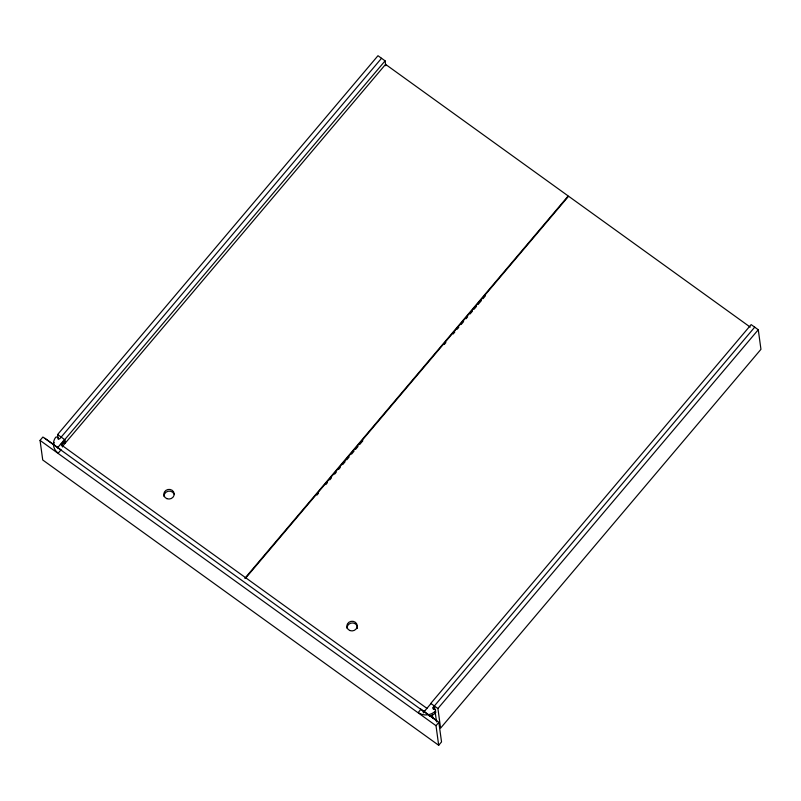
<?xml version="1.0" encoding="UTF-8"?>
<svg xmlns="http://www.w3.org/2000/svg" width="801" height="801" viewBox="0 0 801 801"><rect width="100%" height="100%" fill="white"/><g stroke="black" fill="none" stroke-linecap="round" stroke-linejoin="round"><path stroke-width="1.2" d="M58.353 448.18L57.642 447.669L58.213 446.988M424.67 711.028C424.24 712.76 422.207 709.876 423.609 712.91M40.05 440.4L42.894 437.036L438.848 722.332L441.531 741.926L438.688 745.28L42.733 459.984L40.05 440.4L436.004 725.696L438.688 745.28M58.283 439.429L57.612 434.532L377.982 55.72L385.101 60.856L385.772 65.752M381.536 58.283L60.125 438.337C59.064 440.6 57.322 435.664 55.7 437.226A12.766 11.805 -7.8 0 0 57.582 452.685L58.663 452.635L60.896 450.012M57.642 447.669L64.531 439.519L64.771 441.231L61.607 444.966M65.241 443.333L64.731 439.659L385.101 60.856M62.288 446.638L385.571 64.37L568.189 195.955L244.906 578.222M245.316 578.512L568.6 196.245L750.207 327.098M316.896 495.098L318.508 493.186M325.767 484.605L327.379 482.703M329.792 479.839L331.404 477.937M334.628 474.122L336.24 472.22M338.663 469.356L340.275 467.444M342.688 464.59L345.111 461.726M346.723 459.824L349.146 456.96M351.559 454.107L353.982 451.243M355.594 449.331L358.007 446.477M359.619 444.565L362.843 440.76M444.275 344.47L445.887 342.568M453.146 333.987L454.758 332.085M457.171 329.221L458.783 327.319M461.206 324.455L463.619 321.591M466.042 318.738L467.654 316.826M470.067 313.972L472.49 311.108M474.102 309.206L476.525 306.342M478.137 304.44L481.361 300.625M482.973 298.713L485.386 295.859M420.845 709.366L418.623 711.999L418.833 712.98A12.766 11.805 -7.8 0 0 435.534 710.908C436.725 708.995 431.188 708.725 433.301 707.213L754.712 327.168M424.099 711.709L430.988 703.558M433.221 709.045L434.583 707.694M437.907 708.535L758.267 329.732L751.148 324.605L430.788 703.408L437.907 708.535L440.59 728.129L760.95 349.316L758.267 329.732M436.004 725.696L438.848 722.332M57.612 434.532L64.731 439.659M60.475 444.305L426.933 708.354M44.886 438.257L60.956 449.842M420.705 709.045L436.775 720.63M435.664 711.558L435.774 712.62A12.766 11.805 -7.8 0 1 429.416 716.264M434.342 705.971L434.853 709.646M435.183 712.099L436.525 721.891M433.301 707.213L433.531 708.925M432.3 714.432L432.8 718.096M62.017 443.213L62.518 446.888M62.848 441.421L63.109 443.524M53.697 444.745A12.766 11.805 -7.8 0 1 54.148 442.452M347.103 628.435A5.207 4.816 -7.8 0 1 352.37 622.968A5.207 4.816 -7.8 0 1 357.416 628.415M164.075 496.56A5.207 4.816 -7.8 0 1 174.087 494.057M349.957 630.547A5.207 4.816 -7.8 0 0 357.206 625.441A5.207 4.816 -7.8 0 0 348.946 622.257A5.207 4.816 -7.8 0 0 349.957 630.547M166.928 498.673A5.207 4.816 -7.8 0 0 174.177 493.566A5.207 4.816 -7.8 0 0 165.927 490.382A5.207 4.816 -7.8 0 0 166.928 498.673"/></g></svg>
